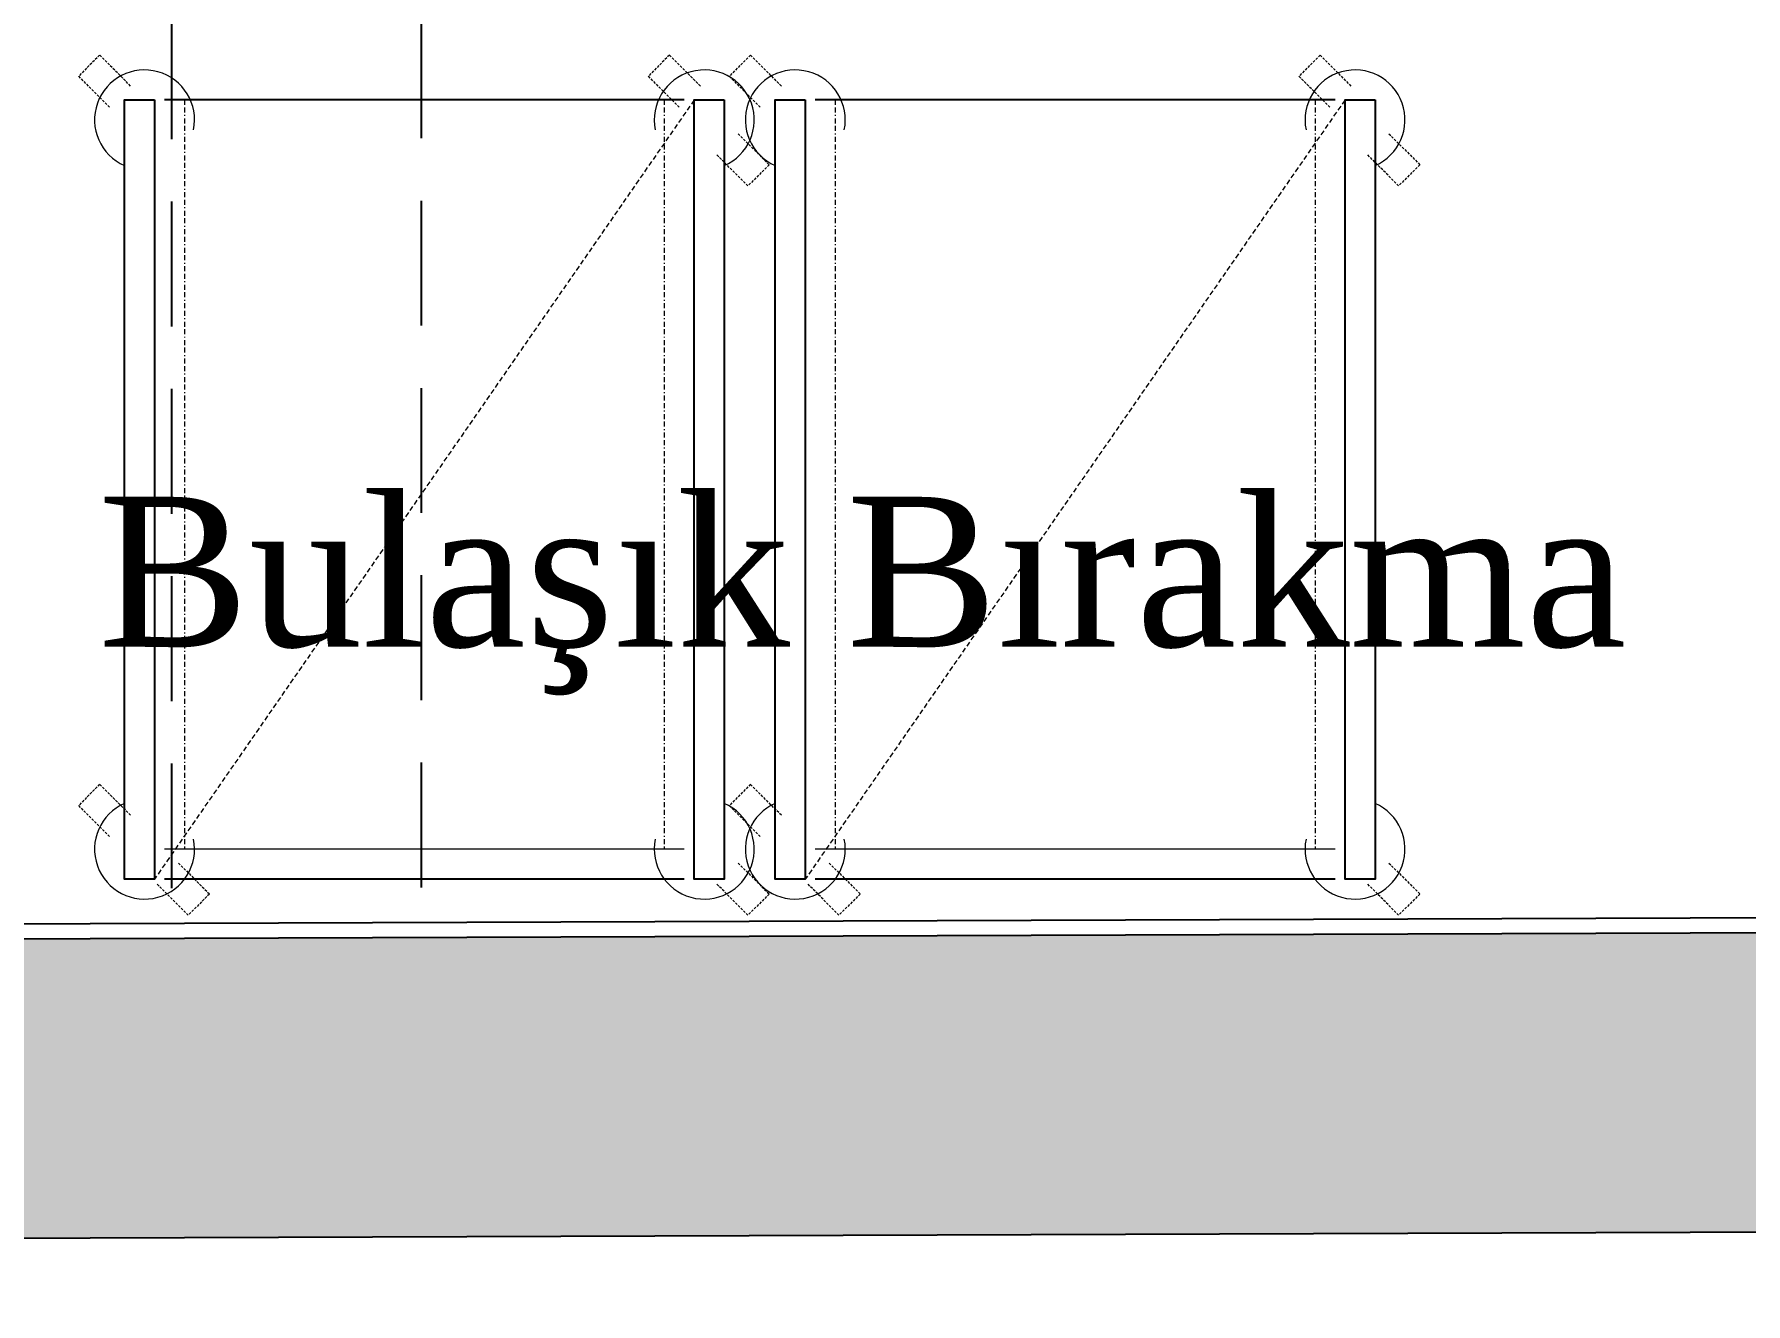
# Model space of a CAD drawing. Header units: millimetres. Extents: x -29311 to -3405, y 28913 to 42880.
# Drawn here: x -26297.7 to -26126.5, y 39277 to 39404 of the extents above; entities that cross this region are included whole.
import ezdxf
from ezdxf.enums import TextEntityAlignment as Align

# ---------------------------------------------------------------- set-up
doc = ezdxf.new("R2010")
doc.units = ezdxf.units.MM
for name, pattern in [('BORDER', [1.75, 0.5, -0.25, 0.5, -0.25, 0, -0.25]), ('DASHED', [0.75, 0.5, -0.25]), ('HIDDEN', [0.375, 0.25, -0.125])]:
    doc.linetypes.add(name, pattern=pattern)
for name, color, linetype, lineweight in [('-DWG_ANA_1', 7, 'BORDER', 25), ('-DWG_DETAY1', 7, 'Continuous', 25), ('-DWG_DETAY1_1', 7, 'BORDER', 20), ('-DWG_DETAY2', 7, 'Continuous', 15), ('NO', 7, 'Continuous', 30), ('tarama-betonarme', 252, 'Continuous', 13)]:
    doc.layers.add(name, color=color, linetype=linetype, lineweight=lineweight)
for name, color, linetype in [('A-BA', 1, 'Continuous'), ('A-BA-HIDDEN', 136, 'HIDDEN'), ('A-MERDIVEN', 125, 'Continuous'), ('A-SIVA-IC', 97, 'Continuous'), ('A-TEFRIS', 251, 'Continuous'), ('A-YAZI', 136, 'Continuous')]:
    doc.layers.add(name, color=color, linetype=linetype)
doc.styles.add('ROMANS', font='romans')
doc.styles.add('YAZ-50', font='times.ttf', dxfattribs={"width": 0.9})

# ---------------------------------------------------------------- blocks, each defined once
blk = doc.blocks.new('2. bodrum kat kirişileri')
at = {"layer": 'A-BA-HIDDEN', "ltscale": 50}
for points in [[(659.93, -23074.16), (659.93, -22735.07), (976.63, -22735.07)], [(684.93, -23074.08), (684.93, -22763.86)]]:
    blk.add_lwpolyline(points, dxfattribs=at)
blk = doc.blocks.new('ATK100')
at = {"layer": '-DWG_ANA_1', "color": 0, "linetype": 'Continuous'}
for points in [[(0, -78), (0, 0), (3, 0), (3, -78)], [(57, -78), (57, 0), (60, 0), (60, -78)]]:
    blk.add_lwpolyline(points, close=True, dxfattribs=at)
at = {"layer": '-DWG_DETAY1', "color": 0, "linetype": 'Continuous'}
for points in [[(4, 0), (56, 0)], [(4, -78), (56, -78)]]:
    blk.add_lwpolyline(points, dxfattribs=at)
at = {"layer": '-DWG_DETAY1_1', "color": 0}
for points in [[(6, -78), (6, -3)], [(54, -78), (54, -3)]]:
    blk.add_lwpolyline(points, dxfattribs=at)
at = {"layer": '-DWG_DETAY2', "color": 0, "linetype": 'DASHED'}
blk.add_line((3, -78), (57, 0), dxfattribs=at)
at = {"layer": '-DWG_DETAY2', "color": 0, "linetype": 'HIDDEN'}
for points in [[(-1.39, -1.61), (-4.49, 1.49), (-2.36, 3.61), (0.77, 0.47)], [(54.61, -1.61), (51.51, 1.49), (53.64, 3.61), (56.77, 0.47)], [(59.39, -6.39), (62.49, -9.49), (64.61, -7.36), (61.47, -4.23)], [(-1.39, -74.61), (-4.49, -71.51), (-2.36, -69.39), (0.77, -72.53)], [(2.39, -79.39), (5.49, -82.49), (7.61, -80.36), (4.47, -77.23)], [(59.39, -79.39), (62.49, -82.49), (64.61, -80.36), (61.47, -77.23)]]:
    blk.add_lwpolyline(points, dxfattribs=at)
at = {"layer": '-DWG_DETAY2', "color": 0, "linetype": 'Continuous'}
blk.add_lwpolyline([(4, -3), (56, -3)], dxfattribs=at)
at = {"layer": '-DWG_DETAY2', "color": 0}
for centre, start, end in [((2, -3), 348.463, 246.4218), ((58, -3), 293.5782, 191.537), ((2, -76), 113.5782, 11.537), ((58, -76), 168.463, 66.4218)]:
    blk.add_arc(centre, 5, start, end, dxfattribs=at)
at = {"layer": 'NO', "linetype": 'Continuous', "style": 'ROMANS', "width": 0.8}
blk.add_attdef('NO', text='', height=10, dxfattribs=at).set_placement((34, -69), align=Align.MIDDLE)

msp = doc.modelspace()

# ---------------------------------------------------------------- hatches: boundary and pattern name
at = {"layer": 'tarama-betonarme'}
h = msp.add_hatch(dxfattribs=at)
h.set_pattern_fill('ANSI35', color=256, scale=25, style=0)
h.set_pattern_definition([(45, (-75202.6075, 54657.0166), (-4.4194174, 4.4194174), []), (45, (-75198.188, 54657.0166), (-4.4194174, 4.4194174), [7.8125, -1.5625, 0, -1.5625])])
h.paths.add_polyline_path([(-28111.42, 39307.05), (-28347.33, 41114.45), (-23542.77, 41300.68), (-23161.07, 39324.64)], flags=16)
h.paths.add_polyline_path([(-28137.74, 39276.95), (-28381.33, 41143.15), (-23518.2, 41331.65), (-23124.74, 39294.77)])

# ---------------------------------------------------------------- linework, layer by layer
at = {"layer": 'A-BA'}
msp.add_line((-23124.74, 39294.77), (-28137.74, 39276.95), dxfattribs=at)
msp.add_lwpolyline([(-28347.33, 41114.45), (-28111.42, 39307.05), (-23161.07, 39324.64)], dxfattribs=at)
at = {"layer": 'A-SIVA-IC'}
msp.add_lwpolyline([(-27420.17, 39311), (-25966.54, 39316.17)], dxfattribs=at)

# ---------------------------------------------------------------- block references
at = {"layer": 'A-MERDIVEN'}
msp.add_blockref('2. bodrum kat kirişileri', (-26943.91, 62392.7), dxfattribs=at)
at = {"layer": 'A-TEFRIS', "rotation": 180}
for p in [(-26228.7, 39319.46), (-26163.59, 39319.46)]:
    msp.add_blockref('ATK100', p, dxfattribs=at)

# ---------------------------------------------------------------- texts
at = {"layer": 'A-YAZI', "style": 'YAZ-50'}
msp.add_text('Bulaşık Bırakma ', height=15, dxfattribs=at).set_placement((-26212.07, 39342.73), align=Align.CENTER)

doc.saveas('drawing.dxf')
